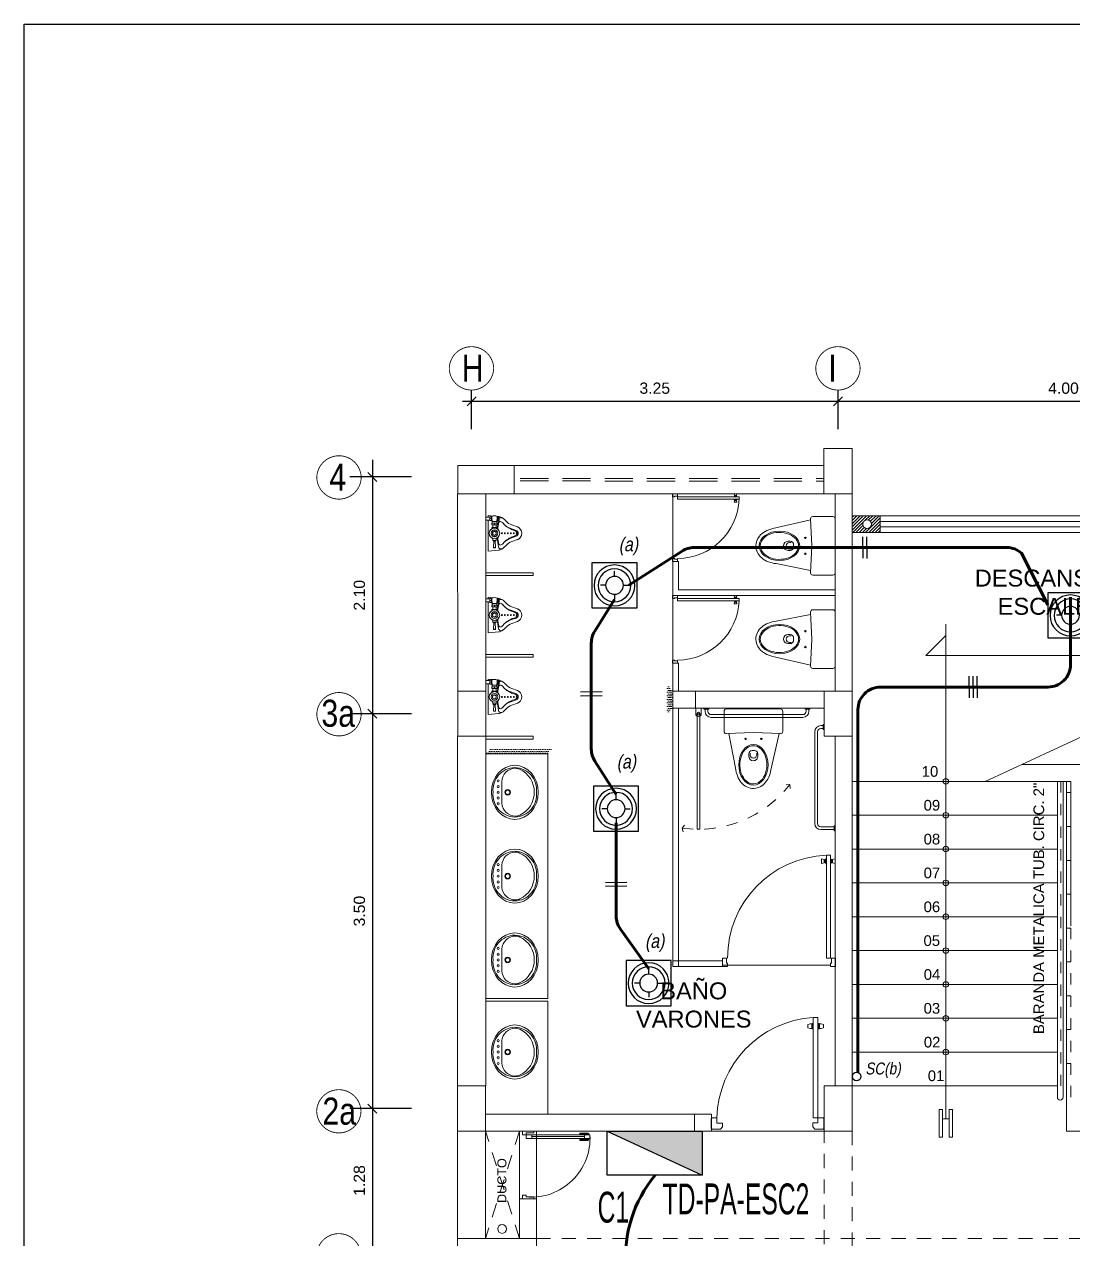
# Model space of a CAD drawing. Header units: millimetres. Extents: x 3354 to 3637, y 1117 to 1358.
# Drawn here: x 3493.81 to 3503.12, y 1188.41 to 1199.18 of the extents above; entities that cross this region are included whole.
import ezdxf

# ---------------------------------------------------------------- set-up
doc = ezdxf.new("R2010")
doc.units = ezdxf.units.MM
for name, pattern in [('CONTINUA', [0]), ('DASHED2', [0.375, 0.25, -0.125]), ('HIDDEN', [0.375, 0.25, -0.125]), ('TRAZOS1', [0.15, 0.1, -0.05])]:
    doc.linetypes.add(name, pattern=pattern)
for name, color, linetype, lineweight in [('ACCESORIOS', 4, 'Continuous', 18), ('APARAT. CORTE', 146, 'Continuous', 13), ('cables', 152, 'Continuous', 60), ('CASCO', 252, 'Continuous', 9), ('MURO ALTO', 5, 'Continuous', 25), ('TABLERO', 122, 'Continuous', 25)]:
    doc.layers.add(name, color=color, linetype=linetype, lineweight=lineweight)
doc.layers.add('Efec-muebles', color=7, linetype='Continuous', lineweight=13, true_color=0x85826f)
doc.layers.add('LUMINARIAS', color=2, linetype='Continuous')
doc.styles.add('1', font='arial.ttf')
doc.styles.add('2-SIETE', font='ARIALN.TTF', dxfattribs={"height": 0.07})
doc.styles.add('BYE', font='ARIALN.TTF', dxfattribs={"oblique": 10, "height": 2})
doc.styles.get("Standard").update_dxf_attribs({"font": 'arial.ttf'})
doc.styles.add('style1', font='arial.ttf')
doc.styles.add('style2', font='arial.ttf')
doc.dimstyles.new('Esc  1  50', dxfattribs={"dimtxt": 0.1, "dimasz": 0.08, "dimexe": 0.2, "dimexo": 0.15, "dimgap": 0.065, "dimtad": 1, "dimzin": 4, "dimdsep": 46, "dimtxsty": 'Standard', "dimblk": 'OBLIQUE', "dimcen": 0.12, "dimdle": 0.15, "dimadec": 0, "dimazin": 0, "dimtfac": 1, "dimtix": 1, "dimtmove": 0, "dimatfit": 3, "dimldrblk": 'OBLIQUE', "dimfxl": 1, "dimarcsym": 0})

# ---------------------------------------------------------------- blocks, each defined once
blk = doc.blocks.new('16')
at = {"layer": 'Efec-muebles'}
for p, q in [((1291.457, 413.848), (1291.492, 413.848)), ((1291.521, 413.857), (1291.477, 413.862)), ((1291.477, 413.862), (1291.477, 413.848)), ((1291.492, 413.851), (1291.492, 413.817)), ((1291.492, 413.851), (1291.509, 413.851)), ((1291.494, 413.834), (1291.508, 413.834)), ((1291.509, 413.854), (1291.511, 413.854)), ((1291.509, 413.854), (1291.509, 413.814)), ((1291.511, 413.854), (1291.511, 413.814)), ((1291.514, 413.824), (1291.514, 413.808)), ((1291.555, 413.824), (1291.555, 413.808)), ((1291.557, 413.854), (1291.566, 413.854)), ((1291.557, 413.854), (1291.557, 413.814)), ((1291.566, 413.854), (1291.566, 413.814)), ((1291.573, 413.852), (1291.566, 413.853)), ((1291.566, 413.851), (1291.576, 413.851)), ((1291.568, 413.834), (1291.575, 413.834)), ((1291.576, 413.851), (1291.576, 413.817)), ((1291.457, 413.821), (1291.492, 413.821)), ((1291.477, 413.821), (1291.477, 413.547)), ((1291.492, 413.817), (1291.509, 413.817)), ((1291.509, 413.814), (1291.514, 413.814)), ((1291.512, 413.778), (1291.512, 413.793)), ((1291.557, 413.793), (1291.512, 413.793)), ((1291.557, 413.778), (1291.512, 413.778)), ((1291.512, 413.755), (1291.556, 413.755)), ((1291.512, 413.755), (1291.512, 413.745)), ((1291.514, 413.808), (1291.555, 413.808)), ((1291.514, 413.793), (1291.514, 413.808)), ((1291.519, 413.755), (1291.519, 413.778)), ((1291.534, 413.78), (1291.534, 413.79)), ((1291.55, 413.755), (1291.55, 413.778)), ((1291.554, 413.793), (1291.554, 413.808)), ((1291.555, 413.814), (1291.566, 413.814)), ((1291.556, 413.755), (1291.556, 413.745)), ((1291.557, 413.778), (1291.557, 413.793)), ((1291.566, 413.817), (1291.576, 413.817)), ((1291.679, 413.748), (1291.727, 413.73)), ((1291.686, 413.738), (1291.725, 413.724)), ((1291.688, 413.778), (1291.738, 413.761)), ((1291.513, 413.662), (1291.513, 413.659)), ((1291.523, 413.659), (1291.513, 413.659)), ((1291.519, 413.659), (1291.519, 413.641)), ((1291.549, 413.641), (1291.519, 413.641)), ((1291.519, 413.641), (1291.522, 413.639)), ((1291.547, 413.639), (1291.522, 413.639)), ((1291.526, 413.578), (1291.527, 413.635)), ((1291.527, 413.635), (1291.541, 413.635)), ((1291.543, 413.578), (1291.541, 413.635)), ((1291.546, 413.659), (1291.555, 413.659)), ((1291.549, 413.641), (1291.547, 413.639)), ((1291.549, 413.659), (1291.549, 413.641)), ((1291.555, 413.662), (1291.555, 413.659)), ((1291.679, 413.661), (1291.727, 413.678)), ((1291.686, 413.671), (1291.725, 413.684)), ((1291.688, 413.63), (1291.738, 413.648)), ((1291.573, 413.556), (1291.477, 413.547)), ((1291.526, 413.578), (1291.543, 413.578)), ((1291.526, 413.578), (1291.528, 413.576)), ((1291.528, 413.576), (1291.541, 413.576)), ((1291.543, 413.578), (1291.541, 413.576))]:
    blk.add_line(p, q, dxfattribs=at)
blk.add_lwpolyline([(1291.518, 413.695), (1291.534, 413.686), (1291.55, 413.695), (1291.55, 413.713), (1291.534, 413.723), (1291.518, 413.713)], close=True, dxfattribs=at)
for centre, radius in [((1291.534, 413.704), 0.0469), ((1291.534, 413.704), 0.03), ((1291.534, 413.704), 0.029), ((1291.534, 413.704), 0.016), ((1291.6, 413.704), 0.004), ((1291.626, 413.704), 0.004), ((1291.653, 413.704), 0.004), ((1291.679, 413.704), 0.004), ((1291.706, 413.704), 0.004), ((1291.732, 413.704), 0.004)]:
    blk.add_circle(centre, radius, dxfattribs=at)
for centre, radius, start, end in [((1291.515, 413.843), 0.0223, 157.5879, 202.4121), ((1291.515, 413.826), 0.0223, 157.5879, 202.4121), ((1291.487, 413.843), 0.0223, 337.5879, 22.4121), ((1291.487, 413.826), 0.0223, 337.5879, 22.4121), ((1291.534, 413.807), 0.0519, 63.7158, 116.2842), ((1291.589, 413.843), 0.0223, 157.5879, 202.4121), ((1291.589, 413.826), 0.0223, 157.5879, 202.4121), ((1291.645, 413.814), 0.0773, 171.3259, 171.3813), ((1291.568, 413.802), 0.05, 71.61, 84.2894), ((1291.554, 413.843), 0.0223, 337.5879, 22.4121), ((1291.554, 413.826), 0.0223, 337.5879, 22.4121), ((1291.587, 413.823), 0.0185, 116.9779, 124.4727), ((1291.595, 413.806), 0.0366, 82.294, 116.9779), ((1291.548, 413.743), 0.112, 39.0743, 71.61), ((1291.523, 413.763), 0.0295, 67.5879, 112.4121), ((1291.523, 413.807), 0.0295, 247.5879, 292.4121), ((1291.53, 413.724), 0.0304, 97.8129, 124.2621), ((1291.546, 413.763), 0.0295, 67.5879, 112.4121), ((1291.546, 413.807), 0.0295, 247.5879, 292.4121), ((1291.539, 413.724), 0.0304, 55.7379, 82.1871), ((1292.426, 413.699), 0.866, 172.1991, 177.1156), ((1292.161, 413.666), 0.603, 167.0681, 172.8144), ((1291.586, 413.796), 0.0133, 83.068, 158.0007), ((1291.581, 413.771), 0.0383, 60.0433, 79.9741), ((1291.548, 413.743), 0.08, 39.0743, 49.753), ((1291.721, 413.884), 0.143, 219.0743, 252.8922), ((1291.77, 413.929), 0.209, 220.3039, 246.3504), ((1291.721, 413.884), 0.111, 219.0743, 252.8922), ((1291.714, 413.704), 0.0223, 297.7111, 62.2889), ((1291.717, 413.704), 0.028, 289.6021, 70.3979), ((1291.717, 413.704), 0.06, 289.6021, 70.3979), ((1291.524, 413.686), 0.0275, 247.5879, 267.8858), ((1291.532, 413.64), 0.00754, 193.7683, 230.2425), ((1291.537, 413.64), 0.00754, 309.7575, 346.2317), ((1291.545, 413.686), 0.0275, 272.1142, 292.4121), ((1292.426, 413.709), 0.866, 182.8844, 188.3842), ((1292.161, 413.742), 0.603, 187.1856, 192.9319), ((1291.548, 413.665), 0.08, 310.247, 320.9257), ((1291.77, 413.479), 0.209, 113.6496, 139.6961), ((1291.721, 413.524), 0.143, 107.1078, 133.2118), ((1291.721, 413.524), 0.111, 107.1078, 140.9257), ((1291.645, 413.594), 0.0773, 188.6187, 188.6741), ((1291.587, 413.586), 0.0185, 190.2142, 243.0221), ((1291.568, 413.606), 0.05, 275.7106, 288.39), ((1291.586, 413.612), 0.0133, 201.9993, 276.932), ((1291.595, 413.602), 0.0366, 243.0221, 277.706), ((1291.548, 413.665), 0.112, 288.39, 320.9257), ((1291.581, 413.637), 0.0383, 280.0259, 299.9567)]:
    blk.add_arc(centre, radius, start, end, dxfattribs=at)
blk = doc.blocks.new('ghjghg')
at = {"layer": 'Efec-muebles', "linetype": 'CONTINUA', "lineweight": 5, "ltscale": 0.002}
for p, q in [((722.41, 469.271), (722.41, 468.791)), ((722.609, 469.291), (722.43, 469.291)), ((722.619, 469.031), (722.629, 469.27)), ((722.628, 469.249), (722.933, 469.189)), ((722.629, 468.792), (722.619, 469.031)), ((722.779, 469.021), (722.779, 469.041)), ((722.801, 469.061), (722.815, 469.061)), ((722.815, 469.001), (722.801, 469.001)), ((722.809, 469.071), (722.829, 469.071)), ((722.829, 468.991), (722.809, 468.991)), ((722.869, 469.031), (722.869, 469.031)), ((722.43, 468.771), (722.609, 468.771)), ((722.629, 468.801), (722.965, 468.878))]:
    blk.add_line(p, q, dxfattribs=at)
for centre in [(722.675, 469.101), (722.675, 468.961)]:
    blk.add_circle(centre, 0.00635, dxfattribs=at)
for centre, radius, start, end in [((722.43, 469.271), 0.02, 90, 180), ((722.609, 469.271), 0.02, 357.5774, 90), ((722.809, 469.041), 0.03, 90, 180), ((722.809, 469.021), 0.03, 180, 270), ((722.815, 469.031), 0.03, 0, 90), ((722.815, 469.031), 0.03, 270, 0), ((722.829, 469.031), 0.04, 0, 90), ((722.829, 469.031), 0.04, 270, 360), ((722.43, 468.791), 0.02, 180, 270), ((722.609, 468.791), 0.02, 270, 2.4226)]:
    blk.add_arc(centre, radius, start, end, dxfattribs=at)
at = {"layer": 'Efec-muebles', "linetype": 'CONTINUA', "lineweight": 5, "ltscale": 0.002, "extrusion": (0, 0, -1)}
blk.add_ellipse((722.905, 469.031), major_axis=(0.18, 0), ratio=0.722222, dxfattribs=at)
at = {"layer": 'Efec-muebles', "linetype": 'CONTINUA', "lineweight": 5, "ltscale": 0.002}
for points, knots in [([(723.075, 469.031), (723.075, 469.003), (723.06, 468.974), (722.991, 468.919), (722.924, 468.904), (722.804, 468.926), (722.755, 468.961), (722.726, 469.042), (722.743, 469.088), (722.832, 469.148), (722.901, 469.159), (723.018, 469.131), (723.062, 469.093), (723.074, 469.045), (723.075, 469.038), (723.075, 469.031)], [0, 0, 0, 0, 0.74049, 0.74049, 1.813277, 1.813277, 2.886063, 2.886063, 3.958849, 3.958849, 5.031636, 5.031636, 6.104422, 6.104422, 6.283185, 6.283185, 6.283185, 6.283185]), ([(722.933, 469.189), (722.982, 469.184), (723.028, 469.167), (723.095, 469.11), (723.115, 469.071), (723.115, 469.031), (723.115, 469), (723.103, 468.97), (723.055, 468.912), (723.012, 468.889), (722.965, 468.878)], [4.853824, 4.853824, 4.853824, 4.853824, 5.580391, 5.580391, 6.283185, 6.283185, 6.283185, 6.822949, 6.822949, 7.551337, 7.551337, 7.551337, 7.551337])]:
    blk.add_open_spline(points, degree=3, knots=knots, dxfattribs=at)
blk = doc.blocks.new('cgytutytry')
at = {"layer": 'CASCO'}
for p, q in [((-4.482, 891.175), (-4.487, 891.175)), ((-4.487, 891.175), (-4.487, 891.1)), ((-4.487, 891.1), (-4.487, 891.175)), ((-4.487, 891.175), (-4.482, 891.175)), ((-4.482, 891.18), (-4.482, 891.175)), ((-4.391, 891.18), (-4.482, 891.18)), ((-4.482, 891.175), (-4.482, 891.18)), ((-4.386, 891.126), (-4.432, 891.126)), ((-4.432, 891.126), (-4.432, 891.08)), ((-4.391, 891.18), (-4.391, 891.175)), ((-4.391, 891.18), (-4.391, 891.175)), ((-4.386, 891.175), (-4.391, 891.175)), ((-4.391, 891.175), (-4.386, 891.175)), ((-4.386, 891.175), (-4.386, 891.126)), ((-4.386, 891.175), (-4.386, 891.126)), ((-4.386, 891.085), (-4.386, 891.126)), ((-4.386, 891.126), (-3.497, 891.126)), ((-3.598, 891.132), (-3.598, 891.14)), ((-3.598, 891.14), (-3.594, 891.14)), ((-3.55, 891.132), (-3.598, 891.132)), ((-3.594, 891.155), (-3.589, 891.175)), ((-3.594, 891.14), (-3.594, 891.155)), ((-3.589, 891.175), (-3.559, 891.175)), ((-3.559, 891.175), (-3.554, 891.155)), ((-3.554, 891.155), (-3.554, 891.137)), ((-3.554, 891.137), (-3.55, 891.137)), ((-3.55, 891.137), (-3.55, 891.132)), ((-3.497, 891.126), (-3.497, 891.085)), ((-4.467, 891.08), (-4.487, 891.1)), ((-4.467, 891.08), (-4.487, 891.1)), ((-4.432, 891.08), (-4.467, 891.08)), ((-4.432, 891.08), (-4.467, 891.08)), ((-3.497, 891.085), (-4.386, 891.085)), ((-3.598, 891.075), (-3.598, 891.08)), ((-3.598, 891.08), (-3.55, 891.08)), ((-3.594, 891.075), (-3.598, 891.075)), ((-3.594, 891.057), (-3.594, 891.075)), ((-3.589, 891.037), (-3.594, 891.057)), ((-3.559, 891.037), (-3.589, 891.037)), ((-3.554, 891.057), (-3.559, 891.037)), ((-3.55, 891.075), (-3.554, 891.075)), ((-3.554, 891.075), (-3.554, 891.057)), ((-3.55, 891.08), (-3.55, 891.075)), ((-4.467, 890.281), (-4.487, 890.261)), ((-4.487, 890.261), (-4.467, 890.281)), ((-4.487, 890.261), (-4.487, 890.185)), ((-4.487, 890.185), (-4.487, 890.261)), ((-4.467, 890.281), (-4.433, 890.281)), ((-4.467, 890.281), (-4.433, 890.281)), ((-4.433, 890.281), (-4.433, 890.231)), ((-4.487, 890.185), (-4.482, 890.185)), ((-4.482, 890.185), (-4.487, 890.185)), ((-4.482, 890.185), (-4.482, 890.18)), ((-4.482, 890.18), (-4.482, 890.185)), ((-4.482, 890.18), (-4.391, 890.18)), ((-4.433, 890.231), (-4.386, 890.231)), ((-4.391, 890.185), (-4.386, 890.185)), ((-4.391, 890.185), (-4.391, 890.18)), ((-4.386, 890.185), (-4.391, 890.185)), ((-4.391, 890.185), (-4.391, 890.18)), ((-4.386, 890.231), (-4.386, 890.185)), ((-4.386, 890.231), (-4.386, 890.185))]:
    blk.add_line(p, q, dxfattribs=at)
for points in [[(-4.432, 891.08), (-4.432, 891.126), (-4.386, 891.126)], [(-4.386, 890.231), (-4.433, 890.231), (-4.433, 890.281)]]:
    blk.add_lwpolyline(points, dxfattribs=at)
for points in [[(-3.497, 891.126), (-3.497, 891.085), (-4.386, 891.085), (-4.386, 891.126)], [(-3.55, 891.132), (-3.55, 891.137), (-3.598, 891.137), (-3.598, 891.132)], [(-3.554, 891.14), (-3.554, 891.155), (-3.559, 891.175), (-3.589, 891.175), (-3.594, 891.155), (-3.594, 891.14)], [(-3.55, 891.08), (-3.55, 891.075), (-3.598, 891.075), (-3.598, 891.08)], [(-3.554, 891.071), (-3.554, 891.057), (-3.559, 891.037), (-3.589, 891.037), (-3.594, 891.057), (-3.594, 891.071)]]:
    blk.add_lwpolyline(points, close=True, dxfattribs=at)
blk.add_arc((-4.408, 891.143), 0.913, 271.3362, 356.359, dxfattribs=at)
blk = doc.blocks.new('hjkhjkuhku')
at = {"layer": 'CASCO'}
for p, q in [((734.6482, 326.1642), (734.6482, 326.2092)), ((734.6482, 326.2092), (734.6752, 326.2092)), ((734.6692, 326.1642), (734.6482, 326.1642)), ((734.6692, 326.1642), (734.6692, 326.1912)), ((734.6752, 326.1912), (734.6692, 326.1912)), ((734.6752, 326.1912), (734.6752, 326.2092)), ((734.6752, 326.1642), (734.6962, 326.1642)), ((734.6752, 326.1642), (734.6752, 325.6182)), ((734.6962, 325.6182), (734.6962, 326.1642)), ((735.2212, 326.2092), (735.2482, 326.2092)), ((735.2212, 326.1912), (735.2212, 326.2092)), ((735.2212, 326.1912), (735.2272, 326.1912)), ((735.2272, 326.1642), (735.2272, 326.1912)), ((735.2272, 326.1642), (735.2482, 326.1642)), ((735.2482, 326.2092), (735.2482, 326.1642)), ((735.2482, 326.2092), (735.2482, 326.1642)), ((734.6633, 325.6583), (734.649, 325.6612)), ((734.649, 325.6373), (734.649, 325.6612)), ((734.6633, 325.6402), (734.649, 325.6373)), ((734.6633, 325.6545), (734.6633, 325.6583)), ((734.6633, 325.6545), (734.6633, 325.644)), ((734.6657, 325.6545), (734.6633, 325.6545)), ((734.6633, 325.644), (734.6633, 325.6402)), ((734.6657, 325.644), (734.6633, 325.644)), ((734.6681, 325.6559), (734.6657, 325.6559)), ((734.6657, 325.6545), (734.6657, 325.6559)), ((734.6657, 325.6545), (734.6657, 325.644)), ((734.6657, 325.644), (734.6657, 325.6426)), ((734.6681, 325.6426), (734.6657, 325.6426)), ((734.6681, 325.6559), (734.6681, 325.6578)), ((734.6705, 325.6578), (734.6681, 325.6578)), ((734.6681, 325.6559), (734.6681, 325.6426)), ((734.6681, 325.6426), (734.6681, 325.6406)), ((734.6705, 325.6406), (734.6681, 325.6406)), ((734.6743, 325.665), (734.6705, 325.6578)), ((734.6705, 325.6578), (734.6705, 325.6406)), ((734.6743, 325.6335), (734.6705, 325.6406)), ((734.6752, 325.665), (734.6743, 325.665)), ((734.6743, 325.665), (734.6743, 325.6335)), ((734.6962, 325.665), (734.6972, 325.665)), ((734.6962, 325.6492), (734.6962, 325.6492)), ((734.6962, 325.6492), (734.6962, 325.6492)), ((734.6972, 325.665), (734.701, 325.6578)), ((734.6972, 325.665), (734.6972, 325.6335)), ((734.6972, 325.6335), (734.701, 325.6406)), ((734.701, 325.6578), (734.7034, 325.6578)), ((734.701, 325.6578), (734.701, 325.6406)), ((734.701, 325.6406), (734.7034, 325.6406)), ((734.7034, 325.6559), (734.7034, 325.6578)), ((734.7034, 325.6559), (734.7034, 325.6426)), ((734.7034, 325.6559), (734.7058, 325.6559)), ((734.7034, 325.6426), (734.7034, 325.6406)), ((734.7034, 325.6426), (734.7058, 325.6426)), ((734.7058, 325.6545), (734.7058, 325.6559)), ((734.7058, 325.6545), (734.7082, 325.6545)), ((734.7058, 325.6545), (734.7058, 325.644)), ((734.7058, 325.644), (734.7058, 325.6426)), ((734.7058, 325.644), (734.7082, 325.644)), ((734.7082, 325.6583), (734.7225, 325.6612)), ((734.7082, 325.6545), (734.7082, 325.6583)), ((734.7082, 325.6545), (734.7082, 325.644)), ((734.7082, 325.644), (734.7082, 325.6402)), ((734.7082, 325.6402), (734.7225, 325.6373)), ((734.7225, 325.6373), (734.7225, 325.6612)), ((734.6752, 325.6335), (734.6743, 325.6335)), ((734.6752, 325.6182), (734.6962, 325.6182)), ((734.6962, 325.6335), (734.6972, 325.6335))]:
    blk.add_line(p, q, dxfattribs=at)
blk.add_arc((734.6752, 326.1642), 0.546, 272.20423, 0, dxfattribs=at)
blk = doc.blocks.new('_Oblique')
at = {"color": 0, "linetype": 'ByBlock', "lineweight": -2}
blk.add_line((-0.5, -0.5), (0.5, 0.5), dxfattribs=at)
blk = doc.blocks.new('*D251')
at = {"layer": 'CASCO', "color": 0, "lineweight": -2, "transparency": 16777216}
for p, q in [((3488.311, 1207.544), (3488.311, 1207.892)), ((3491.562, 1207.544), (3491.562, 1207.892)), ((3488.231, 1207.792), (3491.642, 1207.792))]:
    blk.add_line(p, q, dxfattribs=at)
at = {"layer": 'Defpoints', "color": 0, "transparency": 16777216}
for p in [(3491.562, 1207.792), (3488.311, 1207.294), (3491.562, 1207.294)]:
    blk.add_point(p, dxfattribs=at)
at = {"layer": 'CASCO', "color": 0, "lineweight": -2, "transparency": 16777216, "xscale": 0.08, "yscale": 0.08, "zscale": 0.08, "rotation": 180}
blk.add_blockref('_Oblique', (3488.311, 1207.792), dxfattribs=at)
at = {"layer": 'CASCO', "color": 0, "lineweight": -2, "transparency": 16777216, "xscale": 0.08, "yscale": 0.08, "zscale": 0.08}
blk.add_blockref('_Oblique', (3491.562, 1207.792), dxfattribs=at)
at = {"layer": 'CASCO', "color": 0, "lineweight": 5, "transparency": 16777216, "insert": (3489.936, 1207.908), "char_height": 0.1, "attachment_point": 5}
blk.add_mtext('3.25', dxfattribs=at)
blk = doc.blocks.new('*D252')
at = {"layer": 'CASCO', "color": 0, "lineweight": -2, "transparency": 16777216}
for p, q in [((3491.562, 1207.544), (3491.562, 1207.892)), ((3495.563, 1207.544), (3495.563, 1207.892)), ((3491.482, 1207.792), (3495.643, 1207.792))]:
    blk.add_line(p, q, dxfattribs=at)
at = {"layer": 'Defpoints', "color": 0, "transparency": 16777216}
for p in [(3495.563, 1207.792), (3491.562, 1207.294), (3495.563, 1207.294)]:
    blk.add_point(p, dxfattribs=at)
at = {"layer": 'CASCO', "color": 0, "lineweight": -2, "transparency": 16777216, "xscale": 0.08, "yscale": 0.08, "zscale": 0.08, "rotation": 180}
blk.add_blockref('_Oblique', (3491.562, 1207.792), dxfattribs=at)
at = {"layer": 'CASCO', "color": 0, "lineweight": -2, "transparency": 16777216, "xscale": 0.08, "yscale": 0.08, "zscale": 0.08}
blk.add_blockref('_Oblique', (3495.563, 1207.792), dxfattribs=at)
at = {"layer": 'CASCO', "color": 0, "lineweight": 5, "transparency": 16777216, "insert": (3493.562, 1207.908), "char_height": 0.1, "attachment_point": 5}
blk.add_mtext('4.00', dxfattribs=at)
blk = doc.blocks.new('puerta.90')
for p, q in [((-0.749, 0.05), (-0.749, 0.1)), ((-0.749, 0.072), (-0.05, 0.072)), ((-0.05, 0.05), (-0.05, 0.1))]:
    blk.add_line(p, q)
for points in [[(-0.075, 0.875), (0.025, 0.875), (0.025, 0.85), (0.075, 0.85), (0.075, 0.9), (-0.075, 0.9)], [(0.025, 0.05), (-0.824, 0.05), (-0.824, 0.1), (0.025, 0.1)], [(-0.796, 0.108), (-0.762, 0.108), (-0.762, 0.103), (-0.796, 0.103)], [(-0.796, 0.042), (-0.762, 0.042), (-0.762, 0.047), (-0.796, 0.047)], [(-0.075, 0.025), (0.025, 0.025), (0.025, 0.05), (0.075, 0.05), (0.075, 0), (-0.075, 0)]]:
    blk.add_lwpolyline(points, close=True)
for points in [[(-0.687, 0.124), (-0.797, 0.124), (-0.807, 0.114), (-0.807, 0.111), (-0.702, 0.111, 0.523954), (-0.687, 0.119)], [(-0.687, 0.026), (-0.797, 0.026), (-0.807, 0.036), (-0.807, 0.039), (-0.702, 0.039, -0.523954), (-0.687, 0.031)]]:
    blk.add_lwpolyline(points, format="xyb", close=True)
blk.add_arc((-0.043, 0.096), 0.782, 85.044, 183.3395)
blk = doc.blocks.new('*D254')
at = {"layer": 'CASCO', "color": 0, "lineweight": -2, "transparency": 16777216}
for p, q in [((3487.432, 1207.272), (3487.432, 1204.873)), ((3487.778, 1207.122), (3487.232, 1207.122)), ((3487.778, 1205.023), (3487.232, 1205.023))]:
    blk.add_line(p, q, dxfattribs=at)
at = {"layer": 'Defpoints', "color": 0, "transparency": 16777216}
for p in [(3487.928, 1207.122), (3487.432, 1205.023), (3487.928, 1205.023)]:
    blk.add_point(p, dxfattribs=at)
at = {"layer": 'CASCO', "color": 0, "lineweight": -2, "transparency": 16777216, "xscale": 0.08, "yscale": 0.08, "zscale": 0.08}
for p, rotation in [((3487.432, 1207.122), 90), ((3487.432, 1205.023), 270)]:
    blk.add_blockref('_Oblique', p, dxfattribs=dict(at, rotation=rotation))
at = {"layer": 'CASCO', "color": 0, "transparency": 16777216, "insert": (3487.316, 1206.073), "char_height": 0.1, "attachment_point": 5, "rotation": 90}
blk.add_mtext('2.10', dxfattribs=at)
blk = doc.blocks.new('*D255')
at = {"layer": 'CASCO', "color": 0, "lineweight": -2, "transparency": 16777216}
for p, q in [((3487.432, 1205.173), (3487.432, 1201.373)), ((3487.778, 1205.023), (3487.232, 1205.023)), ((3487.778, 1201.523), (3487.232, 1201.523))]:
    blk.add_line(p, q, dxfattribs=at)
at = {"layer": 'Defpoints', "color": 0, "transparency": 16777216}
for p in [(3487.928, 1205.023), (3487.432, 1201.523), (3487.928, 1201.523)]:
    blk.add_point(p, dxfattribs=at)
at = {"layer": 'CASCO', "color": 0, "lineweight": -2, "transparency": 16777216, "xscale": 0.08, "yscale": 0.08, "zscale": 0.08}
for p, rotation in [((3487.432, 1205.023), 90), ((3487.432, 1201.523), 270)]:
    blk.add_blockref('_Oblique', p, dxfattribs=dict(at, rotation=rotation))
at = {"layer": 'CASCO', "color": 0, "transparency": 16777216, "insert": (3487.316, 1203.273), "char_height": 0.1, "attachment_point": 5, "rotation": 90}
blk.add_mtext('3.50', dxfattribs=at)
blk = doc.blocks.new('*D256')
at = {"layer": 'CASCO', "color": 0, "lineweight": -2, "transparency": 16777216}
for p, q in [((3487.432, 1200.397), (3487.432, 1197.222)), ((3487.778, 1200.247), (3487.232, 1200.247)), ((3487.778, 1197.372), (3487.232, 1197.372))]:
    blk.add_line(p, q, dxfattribs=at)
at = {"layer": 'Defpoints', "color": 0, "transparency": 16777216}
for p in [(3487.928, 1200.247), (3487.432, 1197.372), (3487.928, 1197.372)]:
    blk.add_point(p, dxfattribs=at)
at = {"layer": 'CASCO', "color": 0, "lineweight": -2, "transparency": 16777216, "xscale": 0.08, "yscale": 0.08, "zscale": 0.08}
for p, rotation in [((3487.432, 1200.247), 90), ((3487.432, 1197.372), 270)]:
    blk.add_blockref('_Oblique', p, dxfattribs=dict(at, rotation=rotation))
at = {"layer": 'CASCO', "color": 0, "transparency": 16777216, "insert": (3487.316, 1198.81), "char_height": 0.1, "attachment_point": 5, "rotation": 90}
blk.add_mtext('2.87', dxfattribs=at)
blk = doc.blocks.new('*D257')
at = {"layer": 'CASCO', "color": 0, "lineweight": -2, "transparency": 16777216}
for p, q in [((3487.432, 1201.673), (3487.432, 1200.097)), ((3487.778, 1201.523), (3487.232, 1201.523)), ((3487.778, 1200.247), (3487.232, 1200.247))]:
    blk.add_line(p, q, dxfattribs=at)
at = {"layer": 'Defpoints', "color": 0, "transparency": 16777216}
for p in [(3487.928, 1201.523), (3487.432, 1200.247), (3487.928, 1200.247)]:
    blk.add_point(p, dxfattribs=at)
at = {"layer": 'CASCO', "color": 0, "lineweight": -2, "transparency": 16777216, "xscale": 0.08, "yscale": 0.08, "zscale": 0.08}
for p, rotation in [((3487.432, 1201.523), 90), ((3487.432, 1200.247), 270)]:
    blk.add_blockref('_Oblique', p, dxfattribs=dict(at, rotation=rotation))
at = {"layer": 'CASCO', "color": 0, "transparency": 16777216, "insert": (3487.316, 1200.885), "char_height": 0.1, "attachment_point": 5, "rotation": 90}
blk.add_mtext('1.28', dxfattribs=at)
blk = doc.blocks.new('FLUORESCENTE CIRCULAR 1x32W')
at = {"layer": 'LUMINARIAS'}
for p, q in [((1338.2108, 550.5744), (1338.2108, 550.6095)), ((1338.1516, 550.5152), (1338.1165, 550.5152)), ((1338.2108, 550.456), (1338.2108, 550.4209)), ((1338.27, 550.5152), (1338.3051, 550.5152))]:
    blk.add_line(p, q, dxfattribs=at)
blk.add_lwpolyline([(1338.0603, 550.6647), (1338.3603, 550.6647), (1338.3603, 550.3647), (1338.0603, 550.3647)], close=True, dxfattribs=at)
for centre, radius in [((1338.2103, 550.5147), 0.136), ((1338.2103, 550.5147), 0.1091), ((1338.2108, 550.5152), 0.0592)]:
    blk.add_circle(centre, radius, dxfattribs=at)
blk = doc.blocks.new('TABLERO ELECTRICO')
at = {"layer": 'TABLERO'}
blk.add_hatch(color=256, dxfattribs=at).paths.add_polyline_path([(138.8883, 62.4182), (138.8883, 61.6883), (139.2284, 62.4182)])
blk.add_line((138.8883, 61.6883), (139.2284, 62.4182), dxfattribs=at)
blk.add_lwpolyline([(139.2284, 62.4182), (139.2284, 61.6883), (138.8883, 61.6883), (138.8883, 62.4182)], close=True, dxfattribs=at)
blk = doc.blocks.new('sh')
at = {"layer": 'CASCO', "lineweight": 5}
h = blk.add_hatch(dxfattribs=at)
h.set_pattern_fill('_USER', color=256, scale=0.02, angle=45, pattern_type=0)
h.set_pattern_definition([(45, (1555.058916, -123.509772), (-0.01414213562, 0.01414213562), [])])
edge = h.paths.add_edge_path()
edge.add_arc((3491.82, 1206.703), 0.0395, -180, 180, ccw=False)
h.paths.add_polyline_path([(3491.937, 1206.778), (3491.687, 1206.778), (3491.687, 1206.628), (3491.937, 1206.628)])
at = {"layer": 'CASCO'}
h = blk.add_hatch(dxfattribs=at)
h.set_pattern_fill('DOTS', color=256, scale=0.01, angle=180, style=0)
h.set_pattern_definition([(180, (1459.35459, -139.888618), (-0.0079375, -0.015875), [0, -0.015875])])
h.paths.add_polyline_path([(3490.097, 1205.223), (3490.047, 1205.273), (3490.047, 1205.023), (3490.097, 1205.073)])
h = blk.add_hatch(dxfattribs=at)
h.set_pattern_fill('DOTS', color=256, scale=0.01, angle=180, style=0)
h.set_pattern_definition([(180, (1457.876435, -140.809348), (-0.0079375, -0.015875), [0, -0.015875])])
h.paths.add_polyline_path([(3488.987, 1204.668), (3489.037, 1204.718), (3488.487, 1204.718), (3488.437, 1204.668)])
at = {"layer": 'CASCO', "lineweight": 5}
for p, q in [((3488.688, 1207.222), (3491.437, 1207.222)), ((3488.688, 1206.972), (3491.437, 1206.972)), ((3492.518, 1201.431), (3492.518, 1205.816)), ((3492.519, 1201.431), (3492.519, 1205.816)), ((3492.518, 1205.716), (3492.34, 1205.538)), ((3492.34, 1205.538), (3494.784, 1205.538)), ((3492.866, 1204.423), (3494.378, 1205.122)), ((3488.437, 1204.668), (3488.987, 1204.668)), ((3488.987, 1202.499), (3488.987, 1204.668)), ((3493.508, 1204.423), (3491.686, 1204.423)), ((3493.563, 1204.423), (3493.498, 1204.423)), ((3493.538, 1204.423), (3493.498, 1204.423)), ((3493.538, 1204.423), (3493.498, 1204.423)), ((3493.508, 1201.623), (3493.508, 1204.423)), ((3493.558, 1201.623), (3493.558, 1204.423)), ((3493.563, 1204.423), (3493.628, 1204.423)), ((3493.588, 1204.423), (3493.628, 1204.423)), ((3493.588, 1201.623), (3493.588, 1204.423)), ((3493.628, 1203.142), (3493.628, 1204.423)), ((3491.134, 1204.395), (3491.101, 1204.391)), ((3491.134, 1204.395), (3491.137, 1204.361)), ((3493.588, 1204.323), (3493.628, 1204.323)), ((3493.508, 1204.123), (3491.686, 1204.123)), ((3490.178, 1204.009), (3490.2, 1204.034)), ((3490.178, 1204.009), (3490.187, 1203.977)), ((3493.588, 1204.023), (3493.628, 1204.023)), ((3493.508, 1203.823), (3491.687, 1203.823)), ((3493.588, 1203.723), (3493.628, 1203.723)), ((3493.508, 1203.523), (3491.687, 1203.523)), ((3493.588, 1203.423), (3493.628, 1203.423)), ((3493.508, 1203.223), (3491.687, 1203.223)), ((3493.588, 1203.123), (3493.628, 1203.123)), ((3493.508, 1202.923), (3491.687, 1202.923)), ((3493.588, 1202.823), (3493.628, 1202.823)), ((3490.536, 1202.794), (3491.493, 1202.794)), ((3493.508, 1202.623), (3491.687, 1202.623)), ((3488.987, 1202.499), (3488.437, 1202.499)), ((3488.987, 1202.474), (3488.437, 1202.474)), ((3488.987, 1202.474), (3488.987, 1201.473)), ((3493.588, 1202.523), (3493.628, 1202.523)), ((3493.508, 1202.323), (3491.687, 1202.323)), ((3493.588, 1202.223), (3493.628, 1202.223)), ((3493.508, 1202.023), (3491.687, 1202.023)), ((3493.588, 1201.923), (3493.628, 1201.923)), ((3493.508, 1201.723), (3491.688, 1201.723)), ((3492.518, 1201.431), (3492.488, 1201.431)), ((3492.518, 1201.431), (3492.548, 1201.431)), ((3490.488, 1201.323), (3490.438, 1201.323)), ((3491.438, 1201.323), (3490.438, 1201.323)), ((3491.438, 1201.323), (3491.388, 1201.323))]:
    blk.add_line(p, q, dxfattribs=at)
at = {"layer": 'CASCO'}
for p, q in [((3490.097, 1205.223), (3490.097, 1206.972)), ((3488.737, 1200.372), (3488.737, 1201.323)), ((3488.887, 1200.372), (3488.887, 1201.323))]:
    blk.add_line(p, q, dxfattribs=at)
at = {"layer": 'CASCO', "lineweight": 5, "ltscale": 0.002}
for p, q in [((3490.096, 1206.072), (3490.096, 1206.372)), ((3490.146, 1206.122), (3490.146, 1206.372)), ((3490.097, 1206.072), (3491.537, 1206.072)), ((3490.147, 1206.122), (3491.537, 1206.122)), ((3490.536, 1202.844), (3490.536, 1202.794))]:
    blk.add_line(p, q, dxfattribs=at)
at = {"layer": 'CASCO', "lineweight": 5, "ltscale": 2}
for p, q in [((3490.096, 1206.372), (3490.146, 1206.372)), ((3490.097, 1205.472), (3490.147, 1205.472))]:
    blk.add_line(p, q, dxfattribs=at)
at = {"layer": 'CASCO', "linetype": 'Continuous', "lineweight": 5}
for p, q in [((3490.372, 1205.073), (3490.417, 1205.073)), ((3490.372, 1205.064), (3490.372, 1205.073)), ((3490.372, 1205.064), (3490.417, 1205.064)), ((3490.382, 1205.064), (3490.382, 1205.044)), ((3490.407, 1205.064), (3490.407, 1205.044)), ((3490.417, 1205.064), (3490.417, 1205.073)), ((3491.313, 1205.073), (3491.269, 1205.073)), ((3491.269, 1205.064), (3491.269, 1205.073)), ((3491.313, 1205.064), (3491.269, 1205.064)), ((3491.278, 1205.064), (3491.278, 1205.044)), ((3491.303, 1205.064), (3491.303, 1205.044)), ((3491.313, 1205.064), (3491.313, 1205.073)), ((3490.436, 1205.015), (3491.249, 1205.015)), ((3490.436, 1204.99), (3491.249, 1204.99)), ((3491.355, 1204.863), (3491.355, 1204.05)), ((3491.38, 1204.863), (3491.38, 1204.05)), ((3491.429, 1204.917), (3491.409, 1204.917)), ((3491.429, 1204.892), (3491.409, 1204.892)), ((3491.429, 1204.927), (3491.429, 1204.882)), ((3491.429, 1204.927), (3491.438, 1204.927)), ((3491.429, 1204.882), (3491.438, 1204.882)), ((3491.438, 1204.927), (3491.438, 1204.882)), ((3491.527, 1204.021), (3491.409, 1204.021)), ((3491.527, 1203.996), (3491.409, 1203.996)), ((3491.527, 1203.986), (3491.527, 1204.03)), ((3491.527, 1204.03), (3491.537, 1204.03)), ((3491.527, 1203.986), (3491.537, 1203.986)), ((3491.537, 1203.986), (3491.537, 1204.03))]:
    blk.add_line(p, q, dxfattribs=at)
at = {"layer": 'CASCO', "linetype": 'TRAZOS1', "lineweight": 5}
for p, q in [((3493.538, 1201.723), (3493.538, 1204.523)), ((3493.628, 1201.623), (3493.628, 1203.142))]:
    blk.add_line(p, q, dxfattribs=at)
at = {"layer": 'CASCO', "linetype": 'HIDDEN', "lineweight": 5, "ltscale": 0.5}
for p, q in [((3488.737, 1200.372), (3488.435, 1201.323)), ((3488.737, 1201.323), (3488.435, 1200.372))]:
    blk.add_line(p, q, dxfattribs=at)
at = {"layer": 'CASCO', "ltscale": 2, "const_width": 0.0076}
for points in [[(3488.507, 1208.089, 0.951688), (3488.113, 1208.089, 1)], [(3491.758, 1208.089, 0.951688), (3491.364, 1208.089, 1)], [(3487.332, 1207.122, 0.951688), (3486.938, 1207.122, 1)], [(3487.332, 1205.023, 0.951688), (3486.938, 1205.023, 1)], [(3487.33, 1201.503, 0.951688), (3486.937, 1201.503, 1)], [(3487.33, 1200.227, 0.951688), (3486.937, 1200.227, 1)]]:
    blk.add_lwpolyline(points, format="xyb", close=True, dxfattribs=at)
at = {"layer": 'CASCO', "lineweight": 5}
for points in [[(3491.437, 1207.373), (3491.687, 1207.373), (3491.687, 1207.373), (3491.687, 1206.973), (3491.437, 1206.973)], [(3488.688, 1207.222), (3488.188, 1207.222), (3488.188, 1206.972), (3488.688, 1206.972)], [(3491.937, 1206.778), (3491.687, 1206.778), (3491.687, 1206.628), (3491.937, 1206.628)], [(3491.937, 1206.778), (3495.188, 1206.778), (3495.188, 1206.628), (3491.937, 1206.628)], [(3488.858, 1206.272), (3488.437, 1206.272), (3488.437, 1206.247), (3488.858, 1206.247)], [(3488.858, 1205.547), (3488.437, 1205.547), (3488.437, 1205.523), (3488.858, 1205.523)], [(3488.437, 1204.823), (3488.188, 1204.823), (3488.188, 1205.223), (3488.437, 1205.223)], [(3490.097, 1205.223), (3490.297, 1205.223), (3490.297, 1205.073), (3490.097, 1205.073)], [(3491.438, 1205.223), (3490.297, 1205.223), (3490.297, 1205.073), (3491.438, 1205.073)], [(3491.438, 1204.823), (3491.687, 1204.823), (3491.687, 1205.223), (3491.438, 1205.223)], [(3488.858, 1204.823), (3488.437, 1204.823), (3488.437, 1204.798), (3488.858, 1204.798)], [(3488.187, 1201.723), (3488.435, 1201.723), (3488.435, 1201.323), (3488.187, 1201.323)], [(3491.438, 1201.323), (3491.688, 1201.323), (3491.688, 1201.723), (3491.438, 1201.723)], [(3491.438, 1201.723), (3491.688, 1201.723), (3491.688, 1201.323), (3491.438, 1201.323)], [(3492.46, 1201.513), (3492.46, 1201.27), (3492.488, 1201.27), (3492.488, 1201.513)], [(3492.576, 1201.513), (3492.576, 1201.27), (3492.548, 1201.27), (3492.548, 1201.513)], [(3490.288, 1201.323), (3490.288, 1201.473), (3490.438, 1201.473), (3490.438, 1201.323)], [(3488.887, 1200.122), (3488.187, 1200.122), (3488.187, 1200.372), (3488.887, 1200.372)]]:
    blk.add_lwpolyline(points, close=True, dxfattribs=at)
at = {"layer": 'CASCO', "linetype": 'DASHED2', "lineweight": 5}
for points in [[(3488.742, 1207.108), (3491.437, 1207.109)], [(3488.742, 1207.086), (3491.437, 1207.085)]]:
    blk.add_lwpolyline(points, dxfattribs=at)
at = {"layer": 'CASCO'}
for points in [[(3488.188, 1205.223), (3488.437, 1205.223), (3488.437, 1206.972), (3488.187, 1206.972)], [(3488.188, 1205.223), (3488.437, 1205.223), (3488.437, 1206.972), (3488.187, 1206.972)], [(3491.687, 1205.223), (3491.537, 1205.223), (3491.537, 1206.973), (3491.687, 1206.973)], [(3488.437, 1204.823), (3488.187, 1204.823), (3488.187, 1201.723), (3488.437, 1201.723)], [(3491.688, 1204.823), (3491.537, 1204.823), (3491.537, 1201.723), (3491.688, 1201.723)], [(3490.288, 1201.473), (3490.288, 1201.323), (3488.435, 1201.323), (3488.435, 1201.473)], [(3490.288, 1201.323), (3488.436, 1201.323), (3488.436, 1201.473), (3490.288, 1201.473)], [(3488.187, 1200.372), (3488.435, 1200.372), (3488.435, 1201.323), (3488.187, 1201.323)], [(3488.887, 1201.323), (3488.737, 1201.323), (3488.737, 1200.372), (3488.887, 1200.372)], [(3488.737, 1200.372), (3488.887, 1200.372), (3488.887, 1200.723), (3488.737, 1200.723)]]:
    blk.add_lwpolyline(points, close=True, dxfattribs=at)
at = {"layer": 'CASCO', "lineweight": 5}
for points in [[(3491.937, 1206.728), (3495.188, 1206.728)], [(3495.188, 1206.678), (3491.937, 1206.678)], [(3492.866, 1204.423), (3493.588, 1204.423), (3493.588, 1201.323)]]:
    blk.add_lwpolyline(points, dxfattribs=at)
at = {"layer": 'CASCO', "lineweight": 5, "ltscale": 0.002}
for points in [[(3490.097, 1205.223), (3490.147, 1205.223), (3490.147, 1205.472), (3490.097, 1205.472)], [(3490.097, 1205.073), (3490.147, 1205.073), (3490.147, 1202.781), (3490.097, 1202.781)], [(3490.536, 1202.831), (3490.097, 1202.831), (3490.097, 1202.781), (3490.536, 1202.781)]]:
    blk.add_lwpolyline(points, close=True, dxfattribs=at)
at = {"layer": 'CASCO', "linetype": 'Continuous', "lineweight": 5}
for points in [[(3490.349, 1205.073), (3490.299, 1205.073), (3490.299, 1205.023), (3490.349, 1205.023)], [(3490.337, 1205.023), (3490.312, 1205.023), (3490.312, 1203.998), (3490.337, 1203.998)]]:
    blk.add_lwpolyline(points, close=True, dxfattribs=at)
at = {"layer": 'CASCO'}
blk.add_lwpolyline([(3493.588, 1201.323), (3494.288, 1201.323), (3494.288, 1201.473), (3493.738, 1201.473), (3493.738, 1204.573), (3493.191, 1204.573)], dxfattribs=at)
at = {"layer": 'CASCO', "linetype": 'HIDDEN', "lineweight": 5, "ltscale": 0.5}
for points in [[(3491.688, 1197.62), (3491.438, 1197.62), (3491.438, 1201.323), (3491.688, 1201.323)], [(3488.887, 1200.372), (3498.239, 1200.372), (3498.239, 1200.122), (3488.887, 1200.122)]]:
    blk.add_lwpolyline(points, close=True, dxfattribs=at)
at = {"layer": 'CASCO', "lineweight": 5}
for centre, radius in [((3491.82, 1206.703), 0.0395), ((3492.518, 1204.423), 0.0242), ((3492.518, 1204.123), 0.0242), ((3492.518, 1203.823), 0.0242), ((3492.518, 1203.523), 0.0242), ((3492.518, 1203.223), 0.0242), ((3492.518, 1202.923), 0.0242), ((3492.518, 1202.623), 0.0242), ((3492.518, 1202.323), 0.0242), ((3492.518, 1202.023), 0.0242), ((3488.582, 1200.456), 0.0395)]:
    blk.add_circle(centre, radius, dxfattribs=at)
at = {"layer": 'CASCO', "linetype": 'Continuous', "lineweight": 5}
blk.add_circle((3490.324, 1205.023), 0.0125, dxfattribs=at)
for centre, radius, start, end in [((3490.324, 1205.023), 0.025, 180, 0), ((3490.436, 1205.044), 0.054, 180, 270), ((3490.436, 1205.044), 0.029, 180, 270), ((3491.249, 1205.044), 0.029, 270, 0), ((3491.249, 1205.044), 0.029, 270, 0), ((3491.249, 1205.044), 0.054, 270, 0), ((3491.409, 1204.863), 0.054, 90, 180), ((3491.409, 1204.863), 0.029, 90, 180), ((3491.409, 1204.05), 0.054, 180, 270), ((3491.409, 1204.05), 0.029, 180, 270), ((3491.409, 1204.05), 0.029, 180, 270)]:
    blk.add_arc(centre, radius, start, end, dxfattribs=at)
at = {"layer": 'CASCO', "linetype": 'TRAZOS1', "lineweight": 5}
blk.add_arc((3490.324, 1205.023), 1.025, 261.8085, 322.1698, dxfattribs=at)
at = {"layer": 'CASCO', "lineweight": 5}
blk.add_arc((3493.533, 1201.623), 0.025, 180, 0, dxfattribs=at)
at = {"layer": 'CASCO', "lineweight": 5, "extrusion": (0, 0, -1), "xscale": 1.000054255127907, "yscale": 1.000054255127907, "zscale": -1.000054255127907, "rotation": 270}
for p in [(-3816.32, 1941.66), (-3816.32, 1940.76)]:
    blk.add_blockref('hjkhjkuhku', p, dxfattribs=at)
at = {"layer": 'CASCO', "lineweight": 5, "xscale": 1.670480385422707, "yscale": 1.670480385422707, "zscale": 1.670480385422707, "rotation": 180}
blk.add_blockref('hjkhjkuhku', (4718.754, 1747.707), dxfattribs=at)
at = {"layer": 'CASCO', "lineweight": 5, "xscale": -1, "rotation": 270}
blk.add_blockref('cgytutytry', (2600.257, 1205.827), dxfattribs=at)
at = {"layer": 'CASCO', "xscale": 0.6666666956003634, "yscale": 0.6666666956003634, "zscale": 0.6666666956003634, "rotation": 180}
blk.add_blockref('puerta.90', (3488.812, 1201.323), dxfattribs=at)
at = {"layer": 'CASCO', "style": 'style1', "width": 0.8}
for s, p in [('H', (3488.224, 1207.967)), ('I', (3491.475, 1207.967)), ('4', (3487.049, 1207)), ('3a', (3486.979, 1204.907)), ('2a', (3486.988, 1201.38))]:
    blk.add_text(s, height=0.24, dxfattribs=at).set_placement(p)
at = {"layer": 'CASCO', "lineweight": 5, "style": '1'}
for s, p in [('10', (3492.304, 1204.464)), ('09', (3492.321, 1204.164)), ('08', (3492.321, 1203.864)), ('07', (3492.321, 1203.564)), ('06', (3492.321, 1203.264)), ('05', (3492.32, 1202.964)), ('04', (3492.322, 1202.664)), ('03', (3492.321, 1202.364)), ('02', (3492.323, 1202.064)), ('01', (3492.358, 1201.766))]:
    blk.add_text(s, height=0.0946, dxfattribs=at).set_placement(p)
blk.add_text('BARANDA METALICA TUB. CIRC. 2"', height=0.09462, rotation=90, dxfattribs=at).set_placement((3493.39, 1202.183))
at = {"layer": 'CASCO', "lineweight": 5, "char_height": 0.15, "width": 4.61659, "attachment_point": 5, "style": 'style2'}
for s, insert in [('\\A1;DESCANSO DE \\PESCALERA', (3493.537, 1206.099)), ('\\A1;BAÑO \\PVARONES', (3490.282, 1202.44))]:
    blk.add_mtext(s, dxfattribs=dict(at, insert=insert))
at = {"layer": 'CASCO', "lineweight": 5, "insert": (3488.54, 1200.884), "char_height": 0.08, "width": 1.79822, "attachment_point": 2, "rotation": 90, "style": '1'}
blk.add_mtext('\\A1;DUCTO', dxfattribs=at)
at = {"layer": 'CASCO', "lineweight": 5}
for base, p1, p2, picture, middle in [((3491.562, 1207.792), (3488.311, 1207.294), (3491.562, 1207.294), '*D251', (3489.936, 1207.908)), ((3495.563, 1207.792), (3491.562, 1207.294), (3495.563, 1207.294), '*D252', (3493.562, 1207.908))]:
    dim = blk.add_linear_dim(base=base, p1=p1, p2=p2, angle=180, dimstyle='Esc  1  50', override={"dimexe": 0.1, "dimexo": 0.25, "dimdle": 0.08}, dxfattribs=at)
    dim.commit()
    dim.dimension.update_dxf_attribs({"geometry": picture, "text_midpoint": middle})
at = {"layer": 'CASCO'}
for base, p1, p2, picture, middle in [((3487.432, 1205.023), (3487.928, 1207.122), (3487.928, 1205.023), '*D254', (3487.316, 1206.073)), ((3487.432, 1201.523), (3487.928, 1205.023), (3487.928, 1201.523), '*D255', (3487.316, 1203.273)), ((3487.432, 1200.247), (3487.928, 1201.523), (3487.928, 1200.247), '*D257', (3487.316, 1200.885)), ((3487.4320685, 1197.3723201), (3487.9276437, 1200.24732), (3487.9276437, 1197.3723201), '*D256', (3487.3160112, 1198.80982))]:
    dim = blk.add_linear_dim(base=base, p1=p1, p2=p2, angle=90, dimstyle='Esc  1  50', dxfattribs=at)
    dim.commit()
    dim.dimension.update_dxf_attribs({"geometry": picture, "text_midpoint": middle})

msp = doc.modelspace()

# ---------------------------------------------------------------- linework, layer by layer
at = {"ltscale": 0.5}
for p, q in [((3501.248, 1194.45), (3501.246, 1194.64)), ((3501.284, 1194.449), (3501.281, 1194.64)), ((3502.192, 1193.213), (3502.19, 1193.404)), ((3502.228, 1193.213), (3502.225, 1193.404)), ((3502.263, 1193.213), (3502.261, 1193.404)), ((3498.932, 1193.229), (3498.741, 1193.226)), ((3498.932, 1193.265), (3498.742, 1193.262)), ((3499.153, 1191.577), (3498.962, 1191.574)), ((3499.153, 1191.542), (3498.962, 1191.539))]:
    msp.add_line(p, q, dxfattribs=at)
at = {"ltscale": 2}
msp.add_lwpolyline([(3493.807, 1199.183), (3531.162, 1199.183), (3531.162, 1163.127), (3493.807, 1163.127)], close=True, dxfattribs=at)
at = {"color": 7, "linetype": 'Continuous', "ltscale": 0.25}
msp.add_circle((3501.191, 1189.855), 0.038, dxfattribs=at)
at = {"layer": 'cables'}
for points in [[(3499.169, 1194.21), (3499.642, 1194.513, -0.143585), (3499.75, 1194.545), (3502.523, 1194.545, -0.179968), (3502.654, 1194.496), (3502.888, 1194.036)], [(3499.043, 1194.084), (3498.867, 1193.803, 0.140596), (3498.837, 1193.697), (3498.837, 1192.758, 0.143447), (3498.869, 1192.65), (3499.057, 1192.356)], [(3503.088, 1194.104), (3503.088, 1193.508, -0.414214), (3502.888, 1193.308), (3501.402, 1193.308, 0.414214), (3501.202, 1193.108), (3501.202, 1189.887)], [(3499.057, 1192.104), (3499.057, 1191.279, 0.156256), (3499.095, 1191.163), (3499.346, 1190.81)]]:
    msp.add_lwpolyline(points, format="xyb", dxfattribs=at)
msp.add_arc((3500.283, 1188.251), 1.143, 140.2812, 227.5316, dxfattribs=at)
at = {"layer": 'Efec-muebles', "lineweight": 5}
for p, q in [((3498.043, 1192.375), (3498.043, 1192.472)), ((3498.043, 1192.375), (3498.044, 1192.278)), ((3498.043, 1191.632), (3498.043, 1191.729)), ((3498.043, 1191.632), (3498.044, 1191.535)), ((3498.043, 1190.889), (3498.044, 1190.986)), ((3498.043, 1190.889), (3498.043, 1190.793)), ((3498.043, 1190.073), (3498.044, 1190.17)), ((3498.043, 1190.073), (3498.043, 1189.976))]:
    msp.add_line(p, q, dxfattribs=at)
for points in [[(3497.966, 1192.375, -0.434442), (3498.159, 1192.595, -1.298987)], [(3498.043, 1192.472, -0.400033), (3498.163, 1192.588, -0.108175), (3498.201, 1192.58, -0.296015), (3498.331, 1192.375, 3.713633)], [(3498.351, 1192.375, 0.434442), (3498.159, 1192.595, 1.298987)], [(3497.966, 1192.375, 0.434442), (3498.159, 1192.155, 1.298987)], [(3498.044, 1192.278, 0.400033), (3498.165, 1192.164, 0.108175), (3498.203, 1192.173, 0.296015), (3498.331, 1192.378, -3.713633)], [(3498.351, 1192.375, -0.434442), (3498.159, 1192.155, -1.298987)], [(3497.966, 1191.632, -0.434442), (3498.159, 1191.852, -1.298987)], [(3498.043, 1191.729, -0.400033), (3498.163, 1191.845, -0.108175), (3498.201, 1191.837, -0.296015), (3498.331, 1191.632, 3.713633)], [(3498.351, 1191.632, 0.434442), (3498.159, 1191.852, 1.298987)], [(3497.966, 1191.632, 0.434442), (3498.159, 1191.412, 1.298987)], [(3498.044, 1191.535, 0.400033), (3498.165, 1191.421, 0.108175), (3498.203, 1191.43, 0.296015), (3498.331, 1191.635, -3.713633)], [(3498.351, 1191.632, -0.434442), (3498.159, 1191.412, -1.298987)], [(3497.966, 1190.889, -0.434442), (3498.159, 1191.109, -1.298987)], [(3498.044, 1190.986, -0.400033), (3498.165, 1191.101, -0.108175), (3498.203, 1191.092, -0.296015), (3498.331, 1190.886, 3.713633)], [(3498.351, 1190.889, 0.434442), (3498.159, 1191.109, 1.298987)], [(3497.966, 1190.889, 0.434442), (3498.159, 1190.669, 1.298987)], [(3498.043, 1190.793, 0.400033), (3498.163, 1190.677, 0.108175), (3498.201, 1190.685, 0.296015), (3498.331, 1190.889, -3.713633)], [(3498.351, 1190.889, -0.434442), (3498.159, 1190.669, -1.298987)], [(3497.966, 1190.073, -0.434442), (3498.159, 1190.293, -1.298987)], [(3498.044, 1190.17, -0.400033), (3498.165, 1190.284, -0.108175), (3498.203, 1190.275, -0.296015), (3498.331, 1190.07, 3.713633)], [(3498.351, 1190.073, 0.434442), (3498.159, 1190.293, 1.298987)], [(3497.966, 1190.073, 0.434442), (3498.159, 1189.853, 1.298987)], [(3498.043, 1189.976, 0.400033), (3498.163, 1189.86, 0.108175), (3498.201, 1189.868, 0.296015), (3498.331, 1190.073, -3.713633)], [(3498.351, 1190.073, -0.434442), (3498.159, 1189.853, -1.298987)]]:
    msp.add_lwpolyline(points, format="xyb", dxfattribs=at)
for centre, radius in [((3498.011, 1192.477), 0.01), ((3498.011, 1192.426), 0.01), ((3498.011, 1192.375), 0.01), ((3498.095, 1192.375), 0.025), ((3498.095, 1192.375), 0.02), ((3498.011, 1192.324), 0.01), ((3498.011, 1192.274), 0.01), ((3498.011, 1191.734), 0.01), ((3498.011, 1191.683), 0.01), ((3498.011, 1191.632), 0.01), ((3498.011, 1191.581), 0.01), ((3498.095, 1191.632), 0.025), ((3498.095, 1191.632), 0.02), ((3498.011, 1191.531), 0.01), ((3498.011, 1190.991), 0.01), ((3498.011, 1190.94), 0.01), ((3498.011, 1190.889), 0.01), ((3498.011, 1190.838), 0.01), ((3498.095, 1190.889), 0.025), ((3498.095, 1190.889), 0.02), ((3498.011, 1190.788), 0.01), ((3498.011, 1190.174), 0.01), ((3498.011, 1190.124), 0.01), ((3498.011, 1190.073), 0.01), ((3498.095, 1190.073), 0.025), ((3498.095, 1190.073), 0.02), ((3498.011, 1190.022), 0.01), ((3498.011, 1189.971), 0.01)]:
    msp.add_circle(centre, radius, dxfattribs=at)
at = {"layer": 'Efec-muebles', "lineweight": 5, "extrusion": (0, 0, -1)}
for centre in [(3498.159, 1192.375), (3498.159, 1191.632)]:
    msp.add_ellipse(centre, major_axis=(0, -0.24), ratio=0.864583, dxfattribs=at)
at = {"layer": 'Efec-muebles', "lineweight": 5}
for centre in [(3498.159, 1190.889), (3498.159, 1190.073)]:
    msp.add_ellipse(centre, major_axis=(0, 0.24), ratio=0.864583, dxfattribs=at)

# ---------------------------------------------------------------- block references
msp.add_blockref('sh', (9.464, -11.951))
at = {"layer": 'APARAT. CORTE', "lineweight": 5}
for p in [(2206.444, 780.967), (2206.444, 780.242), (2206.444, 779.517)]:
    msp.add_blockref('16', p, dxfattribs=at)
at = {"layer": 'LUMINARIAS', "xscale": -1.33333333333303, "yscale": 1.33333333333303, "zscale": 1.33333333333303, "rotation": 270}
for p in [(2765.023, -590.071), (2769.068, -590.337), (2765.037, -592.051), (2765.326, -593.597)]:
    msp.add_blockref('FLUORESCENTE CIRCULAR 1x32W', p, dxfattribs=at)
at = {"layer": 'MURO ALTO', "lineweight": 5, "extrusion": (0, 0, -1), "xscale": -1, "zscale": -1, "rotation": 180}
msp.add_blockref('ghjghg', (-4223.411, 1663.591), dxfattribs=at)
at = {"layer": 'MURO ALTO', "lineweight": 5, "extrusion": (0, 0, -1), "zscale": -1}
msp.add_blockref('ghjghg', (-4223.411, 724.702), dxfattribs=at)
at = {"layer": 'MURO ALTO', "lineweight": 5, "extrusion": (0, 0, -1), "zscale": -1, "rotation": 270}
msp.add_blockref('ghjghg', (-3969.306, 1915.524), dxfattribs=at)
at = {"layer": 'TABLERO', "xscale": 1.151306956799999, "yscale": 1.151306956799999, "zscale": 1.151306956799999, "rotation": 270.0000021777747}
msp.add_blockref('TABLERO ELECTRICO', (3427.957, 1349.275), dxfattribs=at)

# ---------------------------------------------------------------- texts
at = {"layer": 'ACCESORIOS', "color": 4, "linetype": 'Continuous', "lineweight": 20, "ltscale": 0.1, "style": 'BYE', "oblique": 10}
for s, height, p in [('(a)', 0.1229, (3499.081, 1194.512)), ('(a)', 0.1229, (3499.063, 1192.586)), ('(a)', 0.1229, (3499.314, 1190.996)), ('SC(b)', 0.1054, (3501.268, 1189.874, 19008.667))]:
    msp.add_text(s, height=height, dxfattribs=at).set_placement(p)
at = {"layer": 'TABLERO', "style": '2-SIETE', "width": 0.7}
for s, p in [('TD-PA-ESC2', (3499.469, 1188.634, 0.112)), ('C1', (3498.893, 1188.561, 0.112))]:
    msp.add_text(s, height=0.2733, rotation=0.0173, dxfattribs=at).set_placement(p)

doc.saveas('drawing.dxf')
